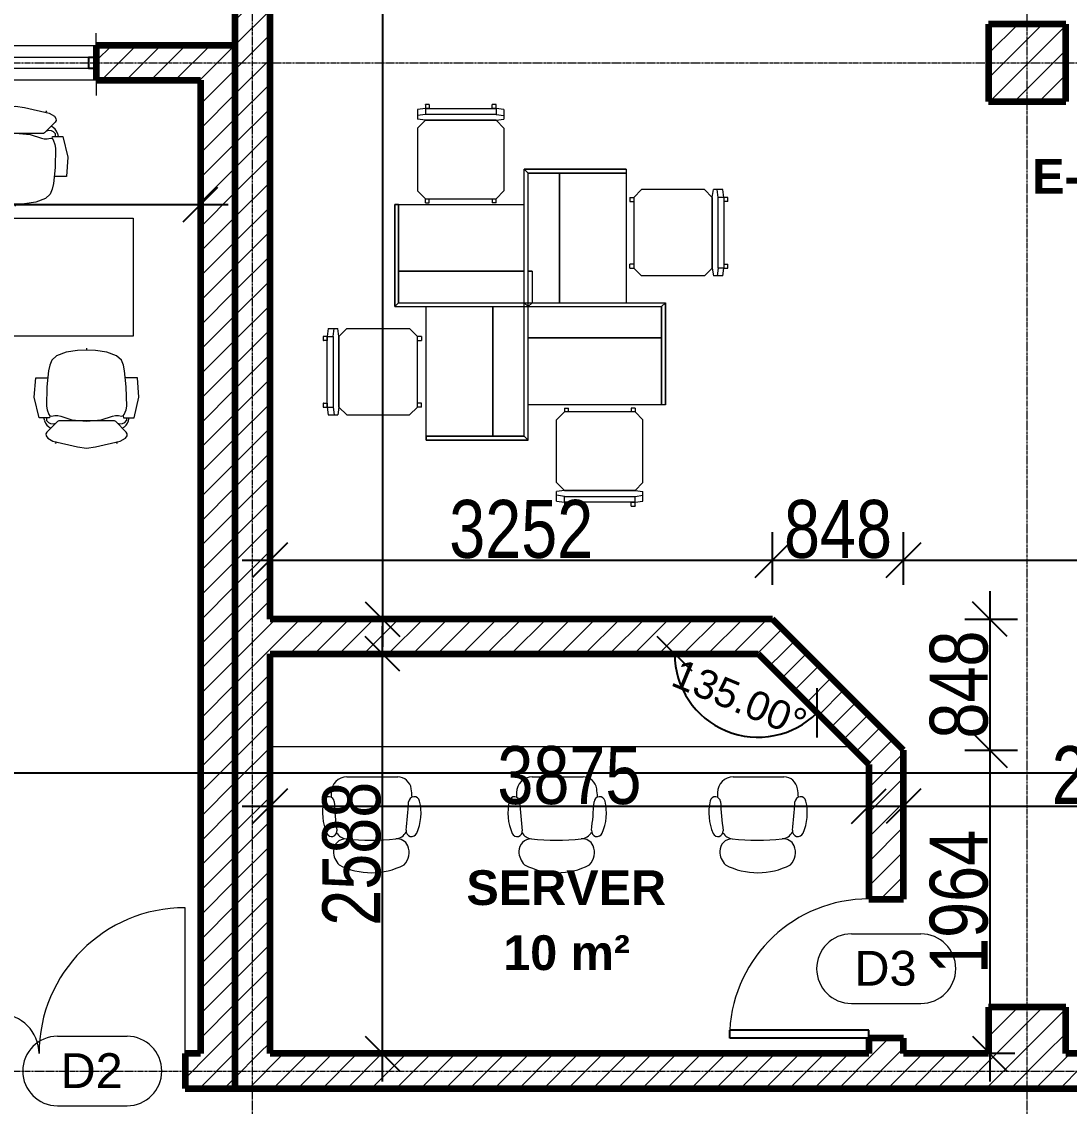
# Model space of a CAD drawing. Header units: millimetres. Extents: x -35190 to 411743, y -233114 to 23872.
# Drawn here: x 169927 to 176707, y -3591 to 3428 of the extents above; entities that cross this region are included whole.
import ezdxf

# ---------------------------------------------------------------- set-up
doc = ezdxf.new("R2010")
doc.units = ezdxf.units.MM
doc.linetypes.add('Grid Line', pattern=[22.225, 12.7, -3.175, 3.175, -3.175])
for name, color, linetype, lineweight in [('A-ANNO-DIMS', 211, 'Continuous', 9), ('A-AREA-IDEN', 2, 'Continuous', 9), ('A-DETL-THIN', 151, 'Continuous', 18), ('A-DOOR', 31, 'Continuous', 18), ('A-DOOR-IDEN', 31, 'Continuous', 9), ('A-GENM', 13, 'Continuous', 18), ('A-GLAZ', 151, 'Continuous', 18), ('A-WALL', 113, 'Continuous', 18), ('A-WALL-PATT', 111, 'Continuous', 18), ('G-IMPT', 8, 'Continuous', 18), ('I-FURN', 30, 'Continuous', 18), ('S-GRID', 1, 'Continuous', 9)]:
    doc.layers.add(name, color=color, linetype=linetype, lineweight=lineweight)
doc.styles.add('Arial', font='arial.ttf', dxfattribs={"height": 187.5})
doc.styles.add('Arial_3', font='arial.ttf', dxfattribs={"width": 0.8, "height": 375})
doc.styles.add('Arial_9', font='arial.ttf', dxfattribs={"height": 180})
doc.styles.add('Arial_B', font='arialbd.ttf', dxfattribs={"height": 225})
doc.dimstyles.new('Diagonal_-_2_5mm_Arial', dxfattribs={"dimscale": 304.8, "dimtxt": 191.298637, "dimasz": 0.738189, "dimexe": 0.590551, "dimexo": 0.369094, "dimgap": 0.43061, "dimtad": 1, "dimdec": 0, "dimzin": 0, "dimdsep": 46, "dimtxsty": 'Arial', "dimblk1": 'OBLIQUE', "dimblk2": 'OBLIQUE', "dimsah": 1, "dimcen": 0.09, "dimdle": 0.590551, "dimazin": 0, "dimtfac": 1, "dimtdec": 4, "dimtix": 1, "dimtmove": 0, "dimatfit": 3, "dimfxl": 1, "dimtvp": 1, "dimtolj": 1, "dimtzin": 0, "dimarcsym": 2})
doc.dimstyles.new('main_4_5mm', dxfattribs={"dimscale": 304.8, "dimtxt": 382.597275, "dimasz": 0.738189, "dimexe": 0.590551, "dimexo": 0.0625, "dimgap": 0.024606, "dimtad": 1, "dimdec": 0, "dimzin": 0, "dimdsep": 46, "dimtxsty": 'Arial_3', "dimblk1": 'OBLIQUE', "dimblk2": 'OBLIQUE', "dimsah": 1, "dimcen": 0.09, "dimdle": 0.590551, "dimazin": 0, "dimtfac": 1, "dimtdec": 4, "dimtix": 1, "dimtmove": 0, "dimatfit": 3, "dimfxl": 0.590551, "dimfxlon": 1, "dimtvp": 1, "dimtolj": 1, "dimtzin": 0, "dimarcsym": 2})
doc.dimstyles.new('main_4_5mm_1', dxfattribs={"dimscale": 304.8, "dimtxt": 382.597275, "dimasz": 0.738189, "dimexe": 0.590551, "dimexo": 0.0625, "dimgap": 0.024606, "dimtad": 1, "dimdec": 0, "dimzin": 0, "dimdsep": 46, "dimtxsty": 'Arial_3', "dimblk1": 'OBLIQUE', "dimblk2": 'OBLIQUE', "dimsah": 1, "dimcen": 0.09, "dimdle": 0.590551, "dimazin": 0, "dimtfac": 1, "dimtdec": 4, "dimtix": 1, "dimtmove": 1, "dimatfit": 3, "dimfxl": 0.590551, "dimfxlon": 1, "dimtvp": 1, "dimtolj": 1, "dimtzin": 0, "dimarcsym": 2})
pattern_1 = [(45, (140110.45, -3260.38), (-79.5495, 79.5495), [])]

# ---------------------------------------------------------------- blocks, each defined once
blk = doc.blocks.new('Double - Offset 1 - 1200 x 2100mm Sgl Swing-501791-FIRST FLOOR')
at = {"layer": 'A-DOOR'}
for p, q in [((834, 112.5), (834, 1057)), ((-366, 112.5), (-366, 368))]:
    blk.add_line(p, q, dxfattribs=at)
for centre, radius, start, end in [((834, 112.5), 944.5, 90, 180), ((-366, 112.5), 255.5, 360, 90)]:
    blk.add_arc(centre, radius, start, end, dxfattribs=at)
blk = doc.blocks.new('Sliding - 2L - SL1_5 X 1_8-V5-FIRST FLOOR')
at = {"layer": 'A-GLAZ'}
for p, q in [((-423.8, 112.5), (-423.8, 212.5)), ((1076.2, 112.5), (1076.2, 212.5)), ((1026.2, 35), (-373.8, 35)), ((-373.8, -35), (1026.2, -35)), ((-423.8, -112.5), (-423.8, -192.5)), ((1076.2, -112.5), (1076.2, -212.5))]:
    blk.add_line(p, q, dxfattribs=at)
at = {"layer": 'A-GLAZ', "lineweight": 25}
for p, q in [((326.2, -75), (326.2, 72.5)), ((-373.8, 35), (-423.8, 35)), ((-373.8, -35), (-373.8, 35)), ((1076.2, 35), (1026.2, 35)), ((1026.2, -35), (1026.2, 35)), ((-423.8, -35), (-373.8, -35)), ((1026.2, -35), (1076.2, -35))]:
    blk.add_line(p, q, dxfattribs=at)
blk = doc.blocks.new('M_Single-Flush - 900 x 2100mm-426370-FIRST FLOOR')
at = {"layer": 'A-DOOR', "lineweight": 25}
for p, q in [((399, -112.5), (399, -1012.7)), ((450, -112.5), (399, -112.5)), ((450, -112.5), (450, -1012.7)), ((450, -1012.7), (399, -1012.7))]:
    blk.add_line(p, q, dxfattribs=at)
at = {"layer": 'A-DOOR'}
blk.add_arc((450, -112.5), 901.7, 180, 266.7576, dxfattribs=at)
blk = doc.blocks.new('HermanMiller_Seating_Aeron_WorkChair_9870 - Armpad_PostureFit_Graphite-563830-FIRST FLOOR')
at = {"layer": 'A-GENM'}
for p, q in [((-225.4, 262.7), (-194.5, 291.3)), ((-194.5, 291.3), (-131, 315)), ((-131, 315), (-58.7, 325.4)), ((-58.7, 325.4), (0, 327.8)), ((0, 341.2), (0, 327.8)), ((0, 327.8), (58.7, 325.4)), ((58.7, 325.4), (131, 315)), ((131, 315), (194.5, 291.3)), ((194.5, 291.3), (225.4, 262.7)), ((-245.3, 194.5), (-238.1, 231)), ((-238.1, 231), (-225.4, 262.7)), ((225.4, 262.7), (238.1, 231)), ((238.1, 231), (245.3, 194.5)), ((-256.4, 91.3), (-245.3, 194.5)), ((245.3, 194.5), (256.4, 91.3)), ((-259.6, -35.7), (-256.4, 91.3)), ((256.4, 91.3), (259.6, -35.7)), ((-255.6, -59.3), (-259.6, -35.7)), ((-243.9, -89.3), (-255.6, -59.3)), ((255.6, -59.3), (243.9, -89.3)), ((259.6, -35.7), (255.6, -59.3)), ((-256.4, -203.2), (-188.8, -133.9)), ((-237.3, -96.8), (-243.9, -89.3)), ((-227, -100), (-237.3, -96.8)), ((-205.6, -96), (-227, -100)), ((-186.5, -95.2), (-205.6, -96)), ((-188.8, -133.9), (-180.5, -129.4)), ((-167.5, -100), (-186.5, -95.2)), ((-180.5, -129.4), (180.5, -129.4)), ((-94.5, -122.2), (-167.5, -100)), ((0, -131.8), (-94.5, -122.2)), ((-94, -129.4), (-89.2, -122.8)), ((94.5, -122.2), (0, -131.8)), ((94, -129.4), (89.2, -122.8)), ((167.5, -100), (94.5, -122.2)), ((186.5, -95.2), (167.5, -100)), ((180.5, -129.4), (188.8, -133.9)), ((205.6, -96), (186.5, -95.2)), ((188.8, -133.9), (256.4, -203.2)), ((227, -100), (205.6, -96)), ((237.3, -96.8), (227, -100)), ((243.9, -89.3), (237.3, -96.8)), ((-263.5, -214.3), (-256.4, -203.2)), ((256.4, -203.2), (263.5, -214.3)), ((-262.1, -226.1), (-263.5, -214.3)), ((-251.5, -242.1), (-262.1, -226.1)), ((-217.5, -260.6), (-251.5, -242.1)), ((-58.3, -297.5), (-217.5, -260.6)), ((-200.5, -276), (-193.4, -266.2)), ((217.5, -260.6), (58.3, -297.5)), ((200.5, -276), (193.4, -266.2)), ((251.5, -242.1), (217.5, -260.6)), ((262.1, -226.1), (251.5, -242.1)), ((263.5, -214.3), (262.1, -226.1)), ((0, -305.6), (-58.3, -297.5)), ((58.3, -297.5), (0, -305.6))]:
    blk.add_line(p, q, dxfattribs=at)
at = {"layer": 'I-FURN'}
for p, q in [((-338.2, 22.6), (-329.3, 149.3)), ((-329.3, 149.3), (-250.1, 149.3)), ((329.3, 149.3), (250.1, 149.3)), ((338.2, 22.6), (329.3, 149.3)), ((-307.4, -111.1), (-338.2, 22.6)), ((307.4, -111.1), (338.2, 22.6)), ((-275.7, -111.1), (-307.4, -111.1)), ((-271.1, -129.3), (-275.7, -111.1)), ((-259.3, -111.1), (-275.7, -111.1)), ((-259.3, -111.1), (-258.3, -127.5)), ((-238.9, -111.1), (-259.3, -111.1)), ((-236.7, -97), (-238.9, -111.1)), ((236.7, -97), (238.9, -111.1)), ((238.9, -111.1), (259.3, -111.1)), ((259.3, -111.1), (258.3, -127.5)), ((259.3, -111.1), (275.7, -111.1)), ((271.1, -129.3), (275.7, -111.1)), ((275.7, -111.1), (307.4, -111.1))]:
    blk.add_line(p, q, dxfattribs=at)
for centre, radius, start, end in [((-204.1, -112.5), 69.2, 194.1045, 247.78773), ((-218.6, -103), 46.6, 211.73476, 293.96773), ((218.6, -103), 46.6, 246.03227, 328.26524), ((204.1, -112.5), 69.2, 292.21227, 345.8955)]:
    blk.add_arc(centre, radius, start, end, dxfattribs=at)
blk = doc.blocks.new('M_Desk - 1525 x 762mm-564296-FIRST FLOOR')
at = {"layer": 'I-FURN'}
for p, q in [((-0.5, -762), (-0.5, 0)), ((-0.5, 0), (1524.5, 0)), ((1524.5, 0), (1524.5, -762)), ((1524.5, -762), (-0.5, -762))]:
    blk.add_line(p, q, dxfattribs=at)
blk = doc.blocks.new('HermanMiller_Seating_Aeron_WorkChair_9870 - Armpad_PostureFit_Graphite-563193-FIRST FLOOR')
at = {"layer": 'A-GENM'}
for p, q in [((-58.3, 297.5), (-217.5, 260.6)), ((0, 305.6), (-58.3, 297.5)), ((58.3, 297.5), (0, 305.6)), ((217.5, 260.6), (58.3, 297.5)), ((-262.1, 226.1), (-263.5, 214.3)), ((-263.5, 214.3), (-256.4, 203.2)), ((-251.5, 242.1), (-262.1, 226.1)), ((-217.5, 260.6), (-251.5, 242.1)), ((-200.5, 276), (-193.4, 266.2)), ((200.5, 276), (193.4, 266.2)), ((251.5, 242.1), (217.5, 260.6)), ((262.1, 226.1), (251.5, 242.1)), ((256.4, 203.2), (263.5, 214.3)), ((263.5, 214.3), (262.1, 226.1)), ((-256.4, 203.2), (-188.8, 133.9)), ((188.8, 133.9), (256.4, 203.2)), ((-243.9, 89.3), (-255.6, 59.3)), ((-237.3, 96.8), (-243.9, 89.3)), ((-227, 100), (-237.3, 96.8)), ((-205.6, 96), (-227, 100)), ((-186.5, 95.2), (-205.6, 96)), ((-188.8, 133.9), (-180.5, 129.4)), ((-167.5, 100), (-186.5, 95.2)), ((-180.5, 129.4), (180.5, 129.4)), ((-94.5, 122.2), (-167.5, 100)), ((0, 131.8), (-94.5, 122.2)), ((-94, 129.4), (-89.2, 122.8)), ((94.5, 122.2), (0, 131.8)), ((94, 129.4), (89.2, 122.8)), ((167.5, 100), (94.5, 122.2)), ((186.5, 95.2), (167.5, 100)), ((180.5, 129.4), (188.8, 133.9)), ((205.6, 96), (186.5, 95.2)), ((227, 100), (205.6, 96)), ((237.3, 96.8), (227, 100)), ((243.9, 89.3), (237.3, 96.8)), ((255.6, 59.3), (243.9, 89.3)), ((-255.6, 59.3), (-259.6, 35.7)), ((-259.6, 35.7), (-256.4, -91.3)), ((259.6, 35.7), (255.6, 59.3)), ((256.4, -91.3), (259.6, 35.7)), ((-256.4, -91.3), (-245.3, -194.5)), ((245.3, -194.5), (256.4, -91.3)), ((-245.3, -194.5), (-238.1, -231)), ((238.1, -231), (245.3, -194.5)), ((-238.1, -231), (-225.4, -262.7)), ((-225.4, -262.7), (-194.5, -291.3)), ((194.5, -291.3), (225.4, -262.7)), ((225.4, -262.7), (238.1, -231)), ((-194.5, -291.3), (-131, -315)), ((-131, -315), (-58.7, -325.4)), ((-58.7, -325.4), (0, -327.8)), ((0, -327.8), (58.7, -325.4)), ((0, -341.2), (0, -327.8)), ((58.7, -325.4), (131, -315)), ((131, -315), (194.5, -291.3))]:
    blk.add_line(p, q, dxfattribs=at)
at = {"layer": 'I-FURN'}
for p, q in [((-307.4, 111.1), (-338.2, -22.6)), ((-275.7, 111.1), (-307.4, 111.1)), ((-271.1, 129.3), (-275.7, 111.1)), ((-259.3, 111.1), (-275.7, 111.1)), ((-259.3, 111.1), (-258.3, 127.5)), ((-238.9, 111.1), (-259.3, 111.1)), ((-236.7, 97), (-238.9, 111.1)), ((236.7, 97), (238.9, 111.1)), ((238.9, 111.1), (259.3, 111.1)), ((259.3, 111.1), (258.3, 127.5)), ((259.3, 111.1), (275.7, 111.1)), ((271.1, 129.3), (275.7, 111.1)), ((275.7, 111.1), (307.4, 111.1)), ((307.4, 111.1), (338.2, -22.6)), ((-338.2, -22.6), (-329.3, -149.3)), ((338.2, -22.6), (329.3, -149.3)), ((-329.3, -149.3), (-250.1, -149.3)), ((329.3, -149.3), (250.1, -149.3))]:
    blk.add_line(p, q, dxfattribs=at)
for centre, radius, start, end in [((-204.1, 112.5), 69.2, 112.21227, 165.8955), ((-218.6, 103), 46.6, 66.03227, 148.26524), ((218.6, 103), 46.6, 31.73476, 113.96773), ((204.1, 112.5), 69.2, 14.1045, 67.78773)]:
    blk.add_arc(centre, radius, start, end, dxfattribs=at)
blk = doc.blocks.new('Steelcase Turnstone - A La Carte - Seating - Task Chair - Modified Round Back-554156-FIRST FLOOR')
at = {"layer": 'I-FURN'}
blk.add_line((160.9, 9.5), (-167.8, 9.5), dxfattribs=at)
for centre, radius, start, end in [((-131, 498.9), 111, 134.66463, 203.63089), ((1, 177.6), 451.9, 62.31577, 117.68423), ((125.9, 490.6), 121.9, 360, 45.71904), ((-164, 484.5), 75, 203.63089, 276.36911), ((166.5, 490.6), 81.3, 270, 360), ((12.8, 240.6), 331.6, 156.40012, 193.17067), ((-258.2, 358.9), 36, 353.25983, 156.40012), ((2857.8, -9.3), 3101.7, 173.25983, 176.66454), ((-145.8, 321.6), 88.9, 96.36911, 150.17907), ((2.4, -1005.8), 1424.6, 83.38651, 96.36911), ((157, 327.3), 82.5, 31.59857, 83.38651), ((259.7, 361), 33.8, 23.84922, 186.92811), ((-2893.1, -22.1), 3142.2, 3.48976, 6.92811), ((-12.8, 240.6), 331.6, 346.54131, 23.84922), ((-274.9, 173.3), 36.2, 193.17067, 356.66454), ((276.9, 171.2), 33.7, 183.48976, 346.54131), ((-922.3, 112.8), 1184.9, 359.91362, 1.35994), ((315.7, 170.1), 577.7, 183.01685, 188.43094), ((-167.8, 98.4), 88.9, 188.43094, 270), ((160.9, 111.1), 101.6, 270, 359.91362)]:
    blk.add_arc(centre, radius, start, end, dxfattribs=at)
blk = doc.blocks.new('School04 - 12ZCVC04_dwg-579975-FIRST FLOOR')
at = {"layer": 'G-IMPT', "lineweight": 9}
for p, q in [((228.6, 1498.6), (228.6, 1473.2)), ((228.6, 1498.6), (889, 1498.6)), ((889, 1498.6), (228.6, 1498.6)), ((228.6, 1498.6), (228.6, 1473.2)), ((889, 1498.6), (863.6, 1473.2)), ((863.6, 1473.2), (889, 1498.6)), ((889, 635), (889, 1498.6)), ((889, 635), (889, 1498.6)), ((228.6, 1473.2), (863.6, 1473.2)), ((228.6, 1473.2), (228.6, 635)), ((863.6, 1473.2), (228.6, 1473.2)), ((228.6, 1473.2), (228.6, 635)), ((660.4, 635), (660.4, 1473.2)), ((660.4, 1473.2), (660.4, 635)), ((863.6, 609.6), (863.6, 1473.2)), ((863.6, 609.6), (863.6, 1473.2)), ((1701.8, 1270), (889, 1270)), ((1701.8, 1270), (889, 1270)), ((1701.8, 1270), (1727.2, 1270)), ((1701.8, 1270), (1701.8, 635)), ((1701.8, 635), (1701.8, 1270)), ((1727.2, 1270), (1701.8, 1270)), ((1727.2, 1270), (1727.2, 609.6)), ((1727.2, 609.6), (1727.2, 1270)), ((838.2, 838.2), (863.6, 838.2)), ((863.6, 838.2), (838.2, 838.2)), ((838.2, 838.2), (838.2, 635)), ((889, 838.2), (1701.8, 838.2)), ((1701.8, 838.2), (889, 838.2)), ((838.2, 635), (-25.4, 635)), ((-25.4, -25.4), (-25.4, 635)), ((838.2, 635), (-25.4, 635)), ((-25.4, 635), (0, 609.6)), ((0, 609.6), (-25.4, 635)), ((-25.4, 635), (-25.4, -25.4)), ((1701.8, 635), (838.2, 635)), ((1701.8, 635), (838.2, 635)), ((863.6, 609.6), (838.2, 635)), ((863.6, 609.6), (889, 635)), ((889, -228.6), (889, 635)), ((889, -228.6), (889, 635)), ((1727.2, 609.6), (1701.8, 635)), ((1701.8, 635), (1727.2, 609.6)), ((863.6, 609.6), (0, 609.6)), ((0, -25.4), (0, 609.6)), ((863.6, 609.6), (0, 609.6)), ((0, 609.6), (0, -25.4)), ((1727.2, 609.6), (863.6, 609.6)), ((863.6, -254), (863.6, 609.6)), ((1727.2, 609.6), (863.6, 609.6)), ((863.6, -254), (863.6, 609.6)), ((1092.2, 609.6), (1092.2, -228.6)), ((1092.2, -228.6), (1092.2, 609.6)), ((1524, -228.6), (1524, 609.6)), ((1524, -228.6), (1524, 609.6)), ((863.6, 406.4), (0, 406.4)), ((0, 406.4), (863.6, 406.4)), ((-25.4, -25.4), (0, -25.4)), ((-25.4, -25.4), (0, -25.4)), ((0, -25.4), (863.6, -25.4)), ((0, -25.4), (863.6, -25.4)), ((863.6, -254), (889, -228.6)), ((889, -228.6), (863.6, -254)), ((1524, -254), (863.6, -254)), ((863.6, -254), (1524, -254)), ((1524, -228.6), (889, -228.6)), ((889, -228.6), (1524, -228.6)), ((1524, -228.6), (1524, -254)), ((1524, -254), (1524, -228.6))]:
    blk.add_line(p, q, dxfattribs=at)
blk = doc.blocks.new('School04 - School04-586054-FIRST FLOOR')
at = {"extrusion": (0, 0, -1), "zscale": -1, "rotation": 180}
blk.add_blockref('School04 - 12ZCVC04_dwg-579975-FIRST FLOOR', (0, 0), dxfattribs=at)
blk = doc.blocks.new('Armless_Chair_987 - 12ZSTG19_dwg-581259-FIRST FLOOR')
at = {"layer": 'G-IMPT', "lineweight": 9}
for p, q in [((-608, 228.6), (-609.6, 228.6)), ((-609.6, 203.2), (-609.6, 228.6)), ((-609.6, 228.6), (-584.2, 228.6)), ((-584.2, 203.2), (-584.2, 228.6)), ((-583.6, 228.6), (-576.8, 279.4)), ((-583.6, 228.6), (-583.6, -228.6)), ((-583.6, 228.6), (-545.8, 228.6)), ((-576.8, 279.4), (-575.2, 279.4)), ((-576.8, 279.4), (-539, 279.4)), ((-545.8, 228.6), (-539, 279.4)), ((-545.8, -228.6), (-545.8, 228.6)), ((-539, 279.4), (-515.2, 279.4)), ((-508.3, 228.6), (-515.2, 279.4)), ((-508.3, -228.6), (-508.3, 228.6)), ((-457.2, 279.4), (-508, 228.6)), ((-508, 228.6), (-508, -228.6)), ((-457.2, 279.4), (-50.8, 279.4)), ((-50.8, 279.4), (0, 228.6)), ((25.4, 228.6), (0, 228.6)), ((0, 228.6), (0, -228.6)), ((25.4, 228.6), (25.4, 203.2)), ((-608, 203.2), (-609.6, 203.2)), ((-609.6, 203.2), (-584.2, 203.2)), ((25.4, 203.2), (0, 203.2)), ((-609.6, -228.6), (-609.6, -203.2)), ((-584.2, -203.2), (-609.6, -203.2)), ((-609.6, -203.2), (-608, -203.2)), ((-584.2, -228.6), (-584.2, -203.2)), ((0, -203.2), (25.4, -203.2)), ((25.4, -228.6), (25.4, -203.2)), ((-608, -228.6), (-609.6, -228.6)), ((-584.2, -228.6), (-609.6, -228.6)), ((-576.8, -279.4), (-583.6, -228.6)), ((-583.6, -228.6), (-545.8, -228.6)), ((-576.8, -279.4), (-575.2, -279.4)), ((-576.8, -279.4), (-539, -279.4)), ((-545.8, -228.6), (-539, -279.4)), ((-539, -279.4), (-515.2, -279.4)), ((-508.3, -228.6), (-515.2, -279.4)), ((-508, -228.6), (-457.2, -279.4)), ((-457.2, -279.4), (-50.8, -279.4)), ((0, -228.6), (-50.8, -279.4)), ((25.4, -228.6), (0, -228.6))]:
    blk.add_line(p, q, dxfattribs=at)
blk = doc.blocks.new('Armless_Chair_987 - Armless_Chair_987-581879-FIRST FLOOR')
at = {"extrusion": (0, 0, -1), "zscale": -1, "rotation": 180}
blk.add_blockref('Armless_Chair_987 - 12ZSTG19_dwg-581259-FIRST FLOOR', (0, 0), dxfattribs=at)
blk = doc.blocks.new('_Oblique')
at = {"color": 0, "linetype": 'ByBlock', "lineweight": -2}
blk.add_line((-0.5, -0.5), (0.5, 0.5), dxfattribs=at)
blk = doc.blocks.new('*D3830')
at = {"layer": 'A-ANNO-DIMS', "color": 0, "lineweight": -2, "transparency": 16777216}
for p, q in [((172262.4, 11029.3), (172262.4, -618.2)), ((172423.3, 10849.3), (172082.4, 10849.3)), ((172423.3, -438.2), (172082.4, -438.2))]:
    blk.add_line(p, q, dxfattribs=at)
at = {"layer": 'Defpoints', "color": 0, "transparency": 16777216}
for p in [(172442.4, 10849.3), (172262.4, -438.2), (172442.4, -438.2)]:
    blk.add_point(p, dxfattribs=at)
at = {"layer": 'A-ANNO-DIMS', "color": 0, "lineweight": -2, "transparency": 16777216, "xscale": 224.9999999999999, "yscale": 224.9999999999999, "zscale": 224.9999999999999}
for p, rotation in [((172262.4, 10849.3), 90), ((172262.4, -438.2), 270)]:
    blk.add_blockref('_Oblique', p, dxfattribs=dict(at, rotation=rotation))
at = {"layer": 'A-ANNO-DIMS', "color": 0, "transparency": 16777216, "insert": (172063.4, 5205.5), "char_height": 375, "width": 1377.35, "attachment_point": 5, "rotation": 90, "style": 'Arial_3'}
blk.add_mtext('\\A1;11288', dxfattribs=at)
blk = doc.blocks.new('*D3831')
at = {"layer": 'A-ANNO-DIMS', "color": 0, "lineweight": -2, "transparency": 16777216}
for p, q in [((172262.4, -3430.7), (172262.4, -483.2)), ((172101.4, -663.2), (172442.4, -663.2)), ((172101.4, -3250.7), (172442.4, -3250.7))]:
    blk.add_line(p, q, dxfattribs=at)
at = {"layer": 'Defpoints', "color": 0, "transparency": 16777216}
for p in [(172082.4, -663.2), (172262.4, -663.2), (172082.4, -3250.7)]:
    blk.add_point(p, dxfattribs=at)
at = {"layer": 'A-ANNO-DIMS', "color": 0, "lineweight": -2, "transparency": 16777216, "xscale": 224.9999999999999, "yscale": 224.9999999999999, "zscale": 224.9999999999999}
for p, rotation in [((172262.4, -663.2), 90), ((172262.4, -3250.7), 270)]:
    blk.add_blockref('_Oblique', p, dxfattribs=dict(at, rotation=rotation))
at = {"layer": 'A-ANNO-DIMS', "color": 0, "transparency": 16777216, "insert": (172063.4, -1957), "char_height": 375, "width": 1101.88, "attachment_point": 5, "rotation": 90, "style": 'Arial_3'}
blk.add_mtext('\\A1;2588', dxfattribs=at)
blk = doc.blocks.new('*D3832')
at = {"layer": 'A-ANNO-DIMS', "color": 0, "lineweight": -2, "transparency": 16777216}
for p, q in [((171534.4, 104.6), (171534.4, -236.4)), ((174786, -217.3), (174786, 123.6)), ((171354.4, -56.4), (174966, -56.4))]:
    blk.add_line(p, q, dxfattribs=at)
at = {"layer": 'Defpoints', "color": 0, "transparency": 16777216}
for p in [(171534.4, 123.6), (174786, -56.4), (174786, -236.4)]:
    blk.add_point(p, dxfattribs=at)
at = {"layer": 'A-ANNO-DIMS', "color": 0, "lineweight": -2, "transparency": 16777216, "xscale": 224.9999999999999, "yscale": 224.9999999999999, "zscale": 224.9999999999999, "rotation": 180}
blk.add_blockref('_Oblique', (171534.4, -56.4), dxfattribs=at)
at = {"layer": 'A-ANNO-DIMS', "color": 0, "lineweight": -2, "transparency": 16777216, "xscale": 224.9999999999999, "yscale": 224.9999999999999, "zscale": 224.9999999999999}
blk.add_blockref('_Oblique', (174786, -56.4), dxfattribs=at)
at = {"layer": 'A-ANNO-DIMS', "color": 0, "transparency": 16777216, "insert": (173160.2, 142.7), "char_height": 375, "width": 1101.88, "attachment_point": 5, "style": 'Arial_3'}
blk.add_mtext('\\A1;3252', dxfattribs=at)
blk = doc.blocks.new('*D3833')
at = {"layer": 'A-ANNO-DIMS', "color": 0, "lineweight": -2, "transparency": 16777216}
for p, q in [((174786, -217.3), (174786, 123.6)), ((175634.4, -217.3), (175634.4, 123.6)), ((174606, -56.4), (175814.4, -56.4))]:
    blk.add_line(p, q, dxfattribs=at)
at = {"layer": 'Defpoints', "color": 0, "transparency": 16777216}
for p in [(175634.4, -56.4), (174786, -236.4), (175634.4, -236.4)]:
    blk.add_point(p, dxfattribs=at)
at = {"layer": 'A-ANNO-DIMS', "color": 0, "lineweight": -2, "transparency": 16777216, "xscale": 224.9999999999999, "yscale": 224.9999999999999, "zscale": 224.9999999999999, "rotation": 180}
blk.add_blockref('_Oblique', (174786, -56.4), dxfattribs=at)
at = {"layer": 'A-ANNO-DIMS', "color": 0, "lineweight": -2, "transparency": 16777216, "xscale": 224.9999999999999, "yscale": 224.9999999999999, "zscale": 224.9999999999999}
blk.add_blockref('_Oblique', (175634.4, -56.4), dxfattribs=at)
at = {"layer": 'A-ANNO-DIMS', "color": 0, "transparency": 16777216, "insert": (175210.2, 142.6), "char_height": 375, "width": 826.41, "attachment_point": 5, "style": 'Arial_3'}
blk.add_mtext('\\A1;848', dxfattribs=at)
blk = doc.blocks.new('*D3834')
at = {"layer": 'A-ANNO-DIMS', "color": 0, "lineweight": -2, "transparency": 16777216}
for p, q in [((175634.4, -217.3), (175634.4, 123.6)), ((181334.4, 104.6), (181334.4, -236.4)), ((175454.4, -56.4), (181514.4, -56.4))]:
    blk.add_line(p, q, dxfattribs=at)
at = {"layer": 'Defpoints', "color": 0, "transparency": 16777216}
for p in [(181334.4, 123.6), (181334.4, -56.4), (175634.4, -236.4)]:
    blk.add_point(p, dxfattribs=at)
at = {"layer": 'A-ANNO-DIMS', "color": 0, "lineweight": -2, "transparency": 16777216, "xscale": 224.9999999999999, "yscale": 224.9999999999999, "zscale": 224.9999999999999, "rotation": 180}
blk.add_blockref('_Oblique', (175634.4, -56.4), dxfattribs=at)
at = {"layer": 'A-ANNO-DIMS', "color": 0, "lineweight": -2, "transparency": 16777216, "xscale": 224.9999999999999, "yscale": 224.9999999999999, "zscale": 224.9999999999999}
blk.add_blockref('_Oblique', (181334.4, -56.4), dxfattribs=at)
at = {"layer": 'A-ANNO-DIMS', "color": 0, "transparency": 16777216, "insert": (178475.9, 695.5), "char_height": 375, "width": 1101.88, "attachment_point": 1, "line_spacing_factor": 0.941778, "style": 'Arial_3'}
blk.add_mtext('\\A1;5700', dxfattribs=at)
blk = doc.blocks.new('*D3835')
at = {"layer": 'A-ANNO-DIMS', "color": 0, "lineweight": -2, "transparency": 16777216}
for p, q in [((171534.4, -1488.6), (171534.4, -1829.6)), ((175409.4, -1488.6), (175409.4, -1829.6)), ((171354.4, -1649.6), (175589.4, -1649.6))]:
    blk.add_line(p, q, dxfattribs=at)
at = {"layer": 'Defpoints', "color": 0, "transparency": 16777216}
for p in [(171534.4, -1469.6), (175409.4, -1469.6), (175409.4, -1649.6)]:
    blk.add_point(p, dxfattribs=at)
at = {"layer": 'A-ANNO-DIMS', "color": 0, "lineweight": -2, "transparency": 16777216, "xscale": 224.9999999999999, "yscale": 224.9999999999999, "zscale": 224.9999999999999, "rotation": 180}
blk.add_blockref('_Oblique', (171534.4, -1649.6), dxfattribs=at)
at = {"layer": 'A-ANNO-DIMS', "color": 0, "lineweight": -2, "transparency": 16777216, "xscale": 224.9999999999999, "yscale": 224.9999999999999, "zscale": 224.9999999999999}
blk.add_blockref('_Oblique', (175409.4, -1649.6), dxfattribs=at)
at = {"layer": 'A-ANNO-DIMS', "color": 0, "transparency": 16777216, "insert": (173471.9, -1450.5), "char_height": 375, "width": 1101.88, "attachment_point": 5, "style": 'Arial_3'}
blk.add_mtext('\\A1;3875', dxfattribs=at)
blk = doc.blocks.new('*D3836')
at = {"layer": 'A-ANNO-DIMS', "color": 0, "lineweight": -2, "transparency": 16777216}
for p, q in [((178484.4, -1810.5), (178484.4, -1469.6)), ((175634.4, -1488.6), (175634.4, -1829.6)), ((175454.4, -1649.6), (178664.4, -1649.6))]:
    blk.add_line(p, q, dxfattribs=at)
at = {"layer": 'Defpoints', "color": 0, "transparency": 16777216}
for p in [(175634.4, -1469.6), (178484.4, -1649.6), (178484.4, -1829.6)]:
    blk.add_point(p, dxfattribs=at)
at = {"layer": 'A-ANNO-DIMS', "color": 0, "lineweight": -2, "transparency": 16777216, "xscale": 224.9999999999999, "yscale": 224.9999999999999, "zscale": 224.9999999999999, "rotation": 180}
blk.add_blockref('_Oblique', (175634.4, -1649.6), dxfattribs=at)
at = {"layer": 'A-ANNO-DIMS', "color": 0, "lineweight": -2, "transparency": 16777216, "xscale": 224.9999999999999, "yscale": 224.9999999999999, "zscale": 224.9999999999999}
blk.add_blockref('_Oblique', (178484.4, -1649.6), dxfattribs=at)
at = {"layer": 'A-ANNO-DIMS', "color": 0, "transparency": 16777216, "insert": (177059.4, -1450.6), "char_height": 375, "width": 1101.88, "attachment_point": 5, "style": 'Arial_3'}
blk.add_mtext('\\A1;2850', dxfattribs=at)
blk = doc.blocks.new('*D3838')
at = {"layer": 'A-ANNO-DIMS', "color": 0, "lineweight": -2, "transparency": 16777216}
for p, q in [((176192.7, -258.2), (176192.7, -1466.6)), ((176031.8, -438.2), (176372.7, -438.2)), ((176031.8, -1286.6), (176372.7, -1286.6))]:
    blk.add_line(p, q, dxfattribs=at)
at = {"layer": 'Defpoints', "color": 0, "transparency": 16777216}
for p in [(176012.7, -438.2), (176012.7, -1286.6), (176192.7, -1286.6)]:
    blk.add_point(p, dxfattribs=at)
at = {"layer": 'A-ANNO-DIMS', "color": 0, "lineweight": -2, "transparency": 16777216, "xscale": 224.9999999999999, "yscale": 224.9999999999999, "zscale": 224.9999999999999}
for p, rotation in [((176192.7, -438.2), 90), ((176192.7, -1286.6), 270)]:
    blk.add_blockref('_Oblique', p, dxfattribs=dict(at, rotation=rotation))
at = {"layer": 'A-ANNO-DIMS', "color": 0, "transparency": 16777216, "insert": (175993.7, -862.4), "char_height": 375, "width": 826.41, "attachment_point": 5, "rotation": 90, "style": 'Arial_3'}
blk.add_mtext('\\A1;848', dxfattribs=at)
blk = doc.blocks.new('*D3839')
at = {"layer": 'A-ANNO-DIMS', "color": 0, "lineweight": -2, "transparency": 16777216}
for p, q in [((176192.7, -1106.6), (176192.7, -3430.7)), ((176031.8, -1286.6), (176372.7, -1286.6)), ((176353.7, -3250.7), (176012.7, -3250.7))]:
    blk.add_line(p, q, dxfattribs=at)
at = {"layer": 'Defpoints', "color": 0, "transparency": 16777216}
for p in [(176012.7, -1286.6), (176192.7, -3250.7), (176372.7, -3250.7)]:
    blk.add_point(p, dxfattribs=at)
at = {"layer": 'A-ANNO-DIMS', "color": 0, "lineweight": -2, "transparency": 16777216, "xscale": 224.9999999999999, "yscale": 224.9999999999999, "zscale": 224.9999999999999}
for p, rotation in [((176192.7, -1286.6), 90), ((176192.7, -3250.7), 270)]:
    blk.add_blockref('_Oblique', p, dxfattribs=dict(at, rotation=rotation))
at = {"layer": 'A-ANNO-DIMS', "color": 0, "transparency": 16777216, "insert": (175993.7, -2268.7), "char_height": 375, "width": 1101.88, "attachment_point": 5, "rotation": 90, "style": 'Arial_3'}
blk.add_mtext('\\A1;1964', dxfattribs=at)
blk = doc.blocks.new('*D3844')
at = {"layer": 'A-ANNO-DIMS', "color": 0, "lineweight": -2, "transparency": 16777216}
for p, q in [((162384.4, 2406.1), (162384.4, 2065.2)), ((171084.4, 2406.1), (171084.4, 2065.2)), ((162204.4, 2245.2), (171264.4, 2245.2))]:
    blk.add_line(p, q, dxfattribs=at)
at = {"layer": 'Defpoints', "color": 0, "transparency": 16777216}
for p in [(162384.4, 2425.2), (171084.4, 2425.2), (171084.4, 2245.2)]:
    blk.add_point(p, dxfattribs=at)
at = {"layer": 'A-ANNO-DIMS', "color": 0, "lineweight": -2, "transparency": 16777216, "xscale": 224.9999999999999, "yscale": 224.9999999999999, "zscale": 224.9999999999999, "rotation": 180}
blk.add_blockref('_Oblique', (162384.4, 2245.2), dxfattribs=at)
at = {"layer": 'A-ANNO-DIMS', "color": 0, "lineweight": -2, "transparency": 16777216, "xscale": 224.9999999999999, "yscale": 224.9999999999999, "zscale": 224.9999999999999}
blk.add_blockref('_Oblique', (171084.4, 2245.2), dxfattribs=at)
at = {"layer": 'A-ANNO-DIMS', "color": 0, "transparency": 16777216, "insert": (166734.4, 2444.1), "char_height": 375, "width": 1101.88, "attachment_point": 5, "style": 'Arial_3'}
blk.add_mtext('\\A1;8700', dxfattribs=at)
blk = doc.blocks.new('*D4174')
at = {"layer": 'A-ANNO-DIMS', "color": 0, "lineweight": -2, "transparency": 16777216}
for p, q in [((173905.5, -663.2), (174333, -663.2)), ((175249.4, -1219.9), (174947.1, -917.6))]:
    blk.add_line(p, q, dxfattribs=at)
blk.add_arc((174692.8, -663.2), 539.8, 180, 315, dxfattribs=at)
at = {"layer": 'Defpoints', "color": 0, "transparency": 16777216}
for p in [(173793, -663.2), (174692.8, -663.2), (174311.1, -1044.9), (175329, -1299.4)]:
    blk.add_point(p, dxfattribs=at)
at = {"layer": 'A-ANNO-DIMS', "color": 0, "lineweight": -2, "transparency": 16777216, "xscale": 224.9999999999999, "yscale": 224.9999999999999, "zscale": 224.9999999999999}
for p, rotation in [((174153, -663.2), 89.99999999999977), ((175074.4, -1044.9), 45.00000000000048)]:
    blk.add_blockref('_Oblique', p, dxfattribs=dict(at, rotation=rotation))
at = {"layer": 'A-ANNO-DIMS', "color": 0, "transparency": 16777216, "insert": (174573.1, -952.1), "char_height": 187.5, "width": 1080.69, "attachment_point": 5, "rotation": 337.5, "style": 'Arial'}
blk.add_mtext('\\A1;135.00°', dxfattribs=at)
blk = doc.blocks.new('M_Door Tag - M_Door Tag-1233-FIRST FLOOR')
at = {"layer": 'A-DOOR-IDEN'}
for p, q in [((-3, 3), (3, 3)), ((-3, -3), (3, -3))]:
    blk.add_line(p, q, dxfattribs=at)
for centre, start, end in [((-3, 0), 90, 270), ((3, 0), 270, 90)]:
    blk.add_arc(centre, 3, start, end, dxfattribs=at)

msp = doc.modelspace()

# ---------------------------------------------------------------- hatches: boundary and pattern name
at = {"layer": 'A-WALL-PATT'}
h = msp.add_hatch(dxfattribs=at)
h.set_pattern_fill('FP_1', color=256, style=0, pattern_type=2)
h.set_pattern_definition(pattern_1)
h.paths.add_polyline_path([(171309.4, -3250.7), (171534.4, -3250.7), (171534.4, 3879.3), (171309.4, 3879.3), (171309.4, -218.2)])
h.paths.add_polyline_path([(171534.4, 5979.3), (171534.4, 7679.3), (171309.4, 7679.3), (171309.4, 5979.3)])
h.paths.add_polyline_path([(171534.4, 9779.3), (171534.4, 11074.3), (171309.4, 11074.3), (171309.4, 9779.3)])
h = msp.add_hatch(dxfattribs=at)
h.set_pattern_fill('FP_1', color=256, style=0, pattern_type=2)
h.set_pattern_definition(pattern_1)
h.paths.add_polyline_path([(176684.4, 2911.8), (176684.4, 3411.8), (176184.4, 3411.8), (176184.4, 2911.8), (176412, 2911.8)])
h = msp.add_hatch(dxfattribs=at)
h.set_pattern_fill('FP_1', color=256, style=0, pattern_type=2)
h.set_pattern_definition(pattern_1)
h.paths.add_polyline_path([(168046.9, 3049.3), (168909.4, 3049.3), (168909.4, 3274.3), (167684.4, 3274.3), (167684.4, 3049.3)])
h.paths.add_polyline_path([(163303.4, 3049.3), (163303.4, 3274.3), (162384.4, 3274.3), (162384.4, 3049.3), (162984.4, 3049.3)])
h.paths.add_polyline_path([(171084.4, 3049.3), (171309.4, 3049.3), (171309.4, 3274.3), (170409.4, 3274.3), (170409.4, 3049.3), (170685.8, 3049.3)])
h.paths.add_polyline_path([(165103.4, 3049.3), (165884.4, 3049.3), (165884.4, 3274.3), (165103.4, 3274.3), (165103.4, 3107.1)])
h = msp.add_hatch(dxfattribs=at)
h.set_pattern_fill('FP_1', color=256, style=0, pattern_type=2)
h.set_pattern_definition(pattern_1)
h.paths.add_polyline_path([(171084.4, -3250.7), (171309.4, -3250.7), (171309.4, 3049.3), (171084.4, 3049.3), (171084.4, -218.2)])
h = msp.add_hatch(dxfattribs=at)
h.set_pattern_fill('FP_1', color=256, style=0, pattern_type=2)
h.set_pattern_definition(pattern_1)
h.paths.add_polyline_path([(171534.4, -663.2), (175011, -663.2), (174786, -438.2), (171534.4, -438.2)])
h = msp.add_hatch(dxfattribs=at)
h.set_pattern_fill('FP_1', color=256, style=0, pattern_type=2)
h.set_pattern_definition(pattern_1)
h.paths.add_polyline_path([(175409.4, -1379.8), (175409.4, -1061.6), (175011, -663.2), (174692.8, -663.2), (175266.7, -1237.2)])
h = msp.add_hatch(dxfattribs=at)
h.set_pattern_fill('FP_1', color=256, style=0, pattern_type=2)
h.set_pattern_definition(pattern_1)
h.paths.add_polyline_path([(175409.4, -3250.7), (175634.4, -3250.7), (175634.4, -3150.7), (175409.4, -3150.7), (175409.4, -3206.7)])
h.paths.add_polyline_path([(175409.4, -2250.7), (175634.4, -2250.7), (175634.4, -1286.6), (175409.4, -1061.6), (175409.4, -1969.5)])
h = msp.add_hatch(dxfattribs=at)
h.set_pattern_fill('FP_1', color=256, style=0, pattern_type=2)
h.set_pattern_definition(pattern_1)
h.paths.add_polyline_path([(176184.4, -3250.7), (176684.4, -3250.7), (176684.4, -2950.7), (176184.4, -2950.7), (176184.4, -2973.3)])
h = msp.add_hatch(dxfattribs=at)
h.set_pattern_fill('FP_1', color=256, style=0, pattern_type=2)
h.set_pattern_definition(pattern_1)
h.paths.add_polyline_path([(162384.4, -3475.7), (162484.4, -3475.7), (162484.4, -3250.7), (162384.4, -3250.7), (162384.4, -3458.3)])
h.paths.add_polyline_path([(165034.4, -3475.7), (165034.4, -3250.7), (163684.4, -3250.7), (163684.4, -3475.7), (164959.6, -3475.7)])
h.paths.add_polyline_path([(169784.4, -3475.7), (169784.4, -3250.7), (166834.4, -3250.7), (166834.4, -3475.7), (169540.5, -3475.7)])
h.paths.add_polyline_path([(171289.8, -3475.7), (171309.4, -3475.7), (171309.4, -3250.7), (170984.4, -3250.7), (170984.4, -3475.7), (171084.4, -3475.7)])
h = msp.add_hatch(dxfattribs=at)
h.set_pattern_fill('FP_1', color=256, style=0, pattern_type=2)
h.set_pattern_definition(pattern_1)
h.paths.add_polyline_path([(172976.3, -3475.7), (176784.4, -3475.7), (176784.4, -3250.7), (171309.4, -3250.7), (171309.4, -3475.7), (171831, -3475.7)])
h.paths.add_polyline_path([(180034.2, -3475.7), (180034.2, -3250.7), (177984.4, -3250.7), (177984.4, -3475.7), (179847.7, -3475.7)])
h.paths.add_polyline_path([(181234.2, -3475.7), (181334.4, -3475.7), (181334.4, -3250.7), (181234.2, -3250.7), (181234.2, -3448.4)])

# ---------------------------------------------------------------- linework, layer by layer
msp.add_line((110747.8, -1432.7), (198584.1, -1432.7))
at = {"layer": 'A-DETL-THIN'}
msp.add_line((171534.4, -1263.2), (175292.8, -1263.2), dxfattribs=at)
at = {"layer": 'A-WALL', "lineweight": 140}
for p, q in [((171309.4, -3475.7), (171309.4, 3879.3)), ((171534.4, -438.2), (171534.4, 3879.3)), ((176184.4, 3411.8), (176184.4, 2911.8)), ((176684.4, 3411.8), (176184.4, 3411.8)), ((176684.4, 2911.8), (176684.4, 3411.8)), ((171309.4, 3274.3), (170409.4, 3274.3)), ((170409.4, 3274.3), (170409.4, 3049.3)), ((170409.4, 3049.3), (171084.4, 3049.3)), ((171084.4, 3049.3), (171084.4, -3250.7)), ((176184.4, 2911.8), (176684.4, 2911.8)), ((174786, -438.2), (171534.4, -438.2)), ((175634.4, -1286.6), (174786, -438.2)), ((171534.4, -3250.7), (171534.4, -663.2)), ((171534.4, -663.2), (174692.8, -663.2)), ((174692.8, -663.2), (175409.4, -1379.8)), ((175634.4, -2250.7), (175634.4, -1286.6)), ((175409.4, -1379.8), (175409.4, -2250.7)), ((175409.4, -2250.7), (175634.4, -2250.7)), ((176684.4, -2950.7), (176184.4, -2950.7)), ((176184.4, -2950.7), (176184.4, -3250.7)), ((176684.4, -3250.7), (176684.4, -2950.7)), ((175634.4, -3150.7), (175409.4, -3150.7)), ((175409.4, -3150.7), (175409.4, -3250.7)), ((175634.4, -3250.7), (175634.4, -3150.7)), ((171084.4, -3250.7), (170984.4, -3250.7)), ((170984.4, -3250.7), (170984.4, -3475.7)), ((175409.4, -3250.7), (171534.4, -3250.7)), ((176184.4, -3250.7), (175634.4, -3250.7)), ((176784.4, -3250.7), (176684.4, -3250.7)), ((170984.4, -3475.7), (176784.4, -3475.7))]:
    msp.add_line(p, q, dxfattribs=at)
at = {"layer": 'A-WALL'}
for p, q in [((168909.4, 3274.3), (170409.4, 3274.3)), ((170409.4, 3049.3), (168909.4, 3049.3))]:
    msp.add_line(p, q, dxfattribs=at)
at = {"layer": 'S-GRID', "linetype": 'Grid Line'}
for p, q in [((171421.9, -26662), (171421.9, 15610.8)), ((176434.4, -26662), (176434.4, 15610.8)), ((124075.2, 3161.8), (187181.8, 3161.8)), ((124075.2, -3363.2), (187181.8, -3363.2))]:
    msp.add_line(p, q, dxfattribs=at)

# ---------------------------------------------------------------- block references
at = {"layer": 'A-DOOR'}
msp.add_blockref('Double - Offset 1 - 1200 x 2100mm Sgl Swing-501791-FIRST FLOOR', (170150.4, -3363.2), dxfattribs=at)
at = {"layer": 'A-DOOR', "rotation": 269.9999999999998}
msp.add_blockref('M_Single-Flush - 900 x 2100mm-426370-FIRST FLOOR', (175521.9, -2700.7), dxfattribs=at)
at = {"layer": 'A-DOOR-IDEN', "xscale": 74.99999999999996, "yscale": 74.99999999999996, "zscale": 74.99999999999996}
for p in [(175521.9, -2700.7), (170384.4, -3363.2)]:
    msp.add_blockref('M_Door Tag - M_Door Tag-1233-FIRST FLOOR', p, dxfattribs=at)
at = {"layer": 'A-GLAZ', "rotation": 180}
msp.add_blockref('Sliding - 2L - SL1_5 X 1_8-V5-FIRST FLOOR', (169985.5, 3161.8), dxfattribs=at)
at = {"layer": 'I-FURN'}
for name, p, rotation in [('HermanMiller_Seating_Aeron_WorkChair_9870 - Armpad_PostureFit_Graphite-563830-FIRST FLOOR', (169887.3, 2574.3), 180), ('Armless_Chair_987 - Armless_Chair_987-581879-FIRST FLOOR', (172768.5, 2281.8), 269.9999999999999), ('School04 - School04-586054-FIRST FLOOR', (174068.5, 974.3), 180), ('Armless_Chair_987 - Armless_Chair_987-581879-FIRST FLOOR', (173888.5, 2061.8), 180), ('HermanMiller_Seating_Aeron_WorkChair_9870 - Armpad_PostureFit_Graphite-563193-FIRST FLOOR', (170347.3, 974.3), 180), ('Armless_Chair_987 - Armless_Chair_987-581879-FIRST FLOOR', (173668.5, 901.8), 89.99999999999982), ('Steelcase Turnstone - A La Carte - Seating - Task Chair - Modified Round Back-554156-FIRST FLOOR', (172192.8, -1450.7), 180), ('Steelcase Turnstone - A La Carte - Seating - Task Chair - Modified Round Back-554156-FIRST FLOOR', (173392.8, -1450.7), 180), ('Steelcase Turnstone - A La Carte - Seating - Task Chair - Modified Round Back-554156-FIRST FLOOR', (174692.8, -1450.7), 180)]:
    msp.add_blockref(name, p, dxfattribs=dict(at, rotation=rotation))
for name, p in [('M_Desk - 1525 x 762mm-564296-FIRST FLOOR', (169125.3, 2155.3)), ('Armless_Chair_987 - Armless_Chair_987-581879-FIRST FLOOR', (172488.5, 1161.8))]:
    msp.add_blockref(name, p, dxfattribs=at)

# ---------------------------------------------------------------- texts
at = {"layer": 'A-AREA-IDEN', "char_height": 225, "attachment_point": 1, "style": 'Arial_B'}
for s, insert, width in [('E- LIBRARY', (176466.2, 2538.9), 2194.62), ('SERVER', (172805.4, -2063.9), 1587.341), ('10 m²', (173043.5, -2484.8), 1010.126)]:
    msp.add_mtext(s, dxfattribs=dict(at, insert=insert, width=width))
at = {"layer": 'A-DOOR-IDEN', "char_height": 225, "width": 493.038, "attachment_point": 1, "style": 'Arial_9'}
for s, insert in [('D3', (175316.8, -2585.3)), ('D2', (170179.3, -3247.8))]:
    msp.add_mtext(s, dxfattribs=dict(at, insert=insert))

# ---------------------------------------------------------------- dimensions: what is measured, and where the dimension line sits
at = {"layer": 'A-ANNO-DIMS'}
for base, p1, p2, override, picture, middle in [((172262.373971, -438.2018563), (172442.373971, 10849.2981437), (172442.373971, -438.2018563), {"dimpost": '<>', "dimfxl": 11287.5}, '*D3830', (172063.4091006, 5205.5481437)), ((176192.7, -1286.6), (176012.7, -438.2), (176012.7, -1286.6), {"dimpost": '<>', "dimfxl": 848.400974}, '*D3838', (175993.7, -862.4)), ((172262.373971, -663.2018563), (172082.373971, -3250.7018563), (172082.373971, -663.2018563), {"dimpost": '<>', "dimfxl": 2587.5}, '*D3831', (172063.4091006, -1956.9518563)), ((176192.7, -3250.7), (176012.7, -1286.6), (176372.7, -3250.7), {"dimpost": '<>', "dimfxl": 1996.818716}, '*D3839', (175993.7, -2268.7))]:
    dim = msp.add_linear_dim(base=base, p1=p1, p2=p2, angle=90, dimstyle='main_4_5mm', override=override, dxfattribs=at)
    dim.commit()
    dim.dimension.update_dxf_attribs({"geometry": picture, "text_midpoint": middle})
for base, p1, p2, override, picture, middle in [((171084.4, 2245.2), (162384.4, 2425.2), (171084.4, 2425.2), {"dimpost": '<>', "dimfxl": 8700}, '*D3844', (166734.4, 2444.1)), ((174786, -56.4), (171534.4, 123.6), (174786, -236.4), {"dimpost": '<>', "dimfxl": 3271.466984}, '*D3832', (173160.2, 142.7)), ((175634.4, -56.4), (174786, -236.4), (175634.4, -236.4), {"dimpost": '<>', "dimfxl": 848.400974}, '*D3833', (175210.2, 142.6)), ((175409.4, -1649.6), (171534.4, -1469.6), (175409.4, -1469.6), {"dimpost": '<>', "dimfxl": 3875}, '*D3835', (173471.9, -1450.5)), ((178484.4, -1649.6), (175634.4, -1469.6), (178484.4, -1829.6), {"dimpost": '<>', "dimfxl": 2872.646863}, '*D3836', (177059.4, -1450.6))]:
    dim = msp.add_linear_dim(base=base, p1=p1, p2=p2, dimstyle='main_4_5mm', override=override, dxfattribs=at)
    dim.commit()
    dim.dimension.update_dxf_attribs({"geometry": picture, "text_midpoint": middle})
dim = msp.add_linear_dim(base=(181334.4, -56.4), p1=(175634.4, -236.4), p2=(181334.4, 123.6), dimstyle='main_4_5mm_1', override={"dimpost": '<>', "dimfxl": 5711.357107}, dxfattribs=at)
dim.commit()
dim.dimension.update_dxf_attribs({"geometry": '*D3834', "text_midpoint": (179026.9, 188), "dimtype": 160})
dim = msp.add_angular_dim_3p(base=(174311.1, -1044.9), center=(174692.8, -663.2), p1=(173793, -663.2), p2=(175329, -1299.4), dimstyle='Diagonal_-_2_5mm_Arial', override={"dimpost": '<>', "dimfxl": 1662.531955}, dxfattribs=at)
dim.commit()
dim.dimension.update_dxf_attribs({"geometry": '*D4174', "text_midpoint": (174573.1, -952.1)})

doc.saveas('drawing.dxf')
